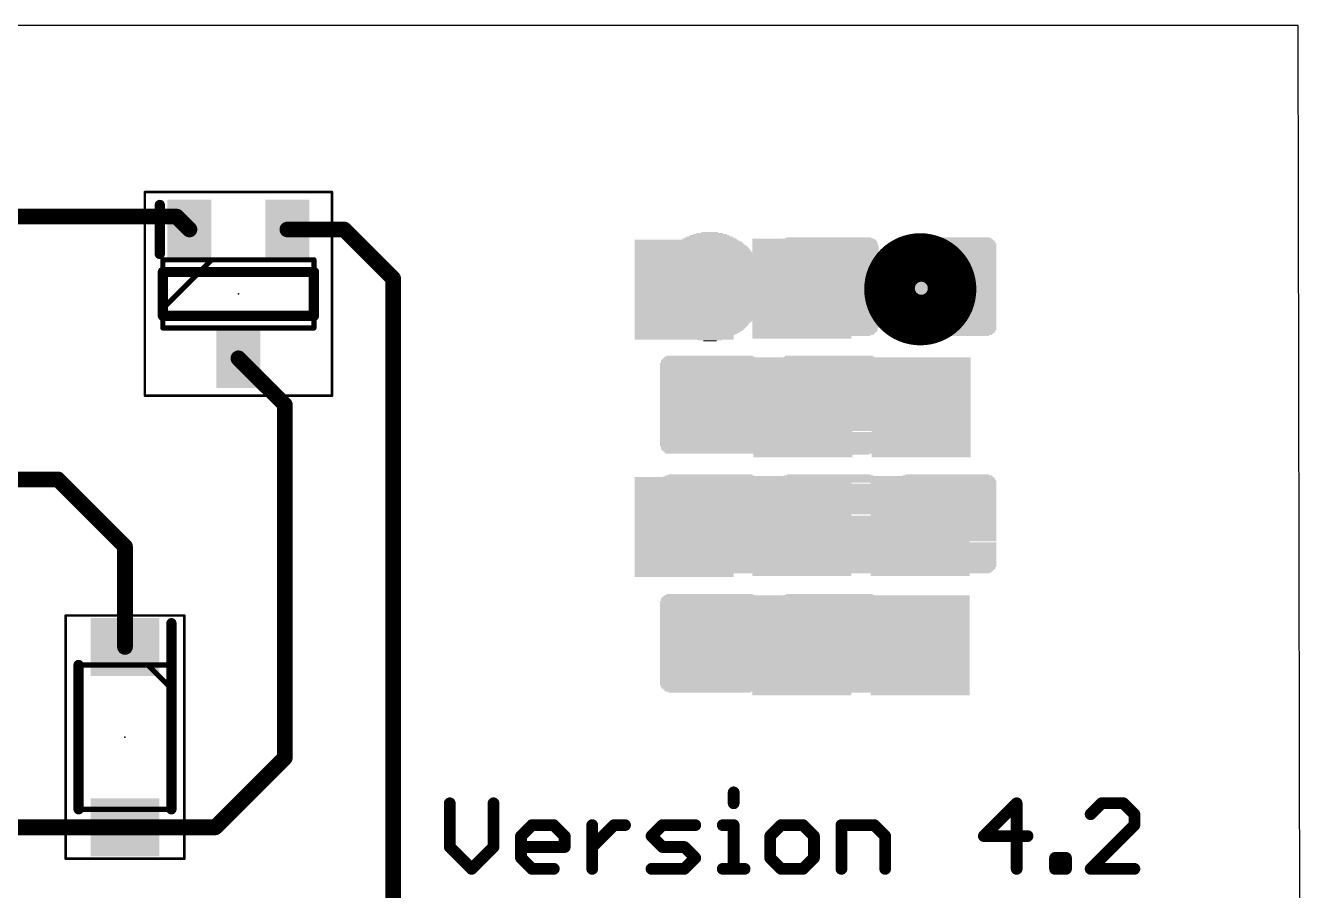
# Model space of a CAD drawing. Extents: x 0 to 100, y -7 to 67.
# Drawn here: x 75.57 to 100.38, y 49.93 to 66.71 of the extents above; entities that cross this region are included whole.
import ezdxf

# ---------------------------------------------------------------- set-up
doc = ezdxf.new("R2010")
doc.units = 0
for name, color, linetype in [('1', 12, 'CONTINUOUS'), ('16', 132, 'CONTINUOUS'), ('20', 31, 'CONTINUOUS'), ('21', 253, 'CONTINUOUS'), ('23', 53, 'CONTINUOUS'), ('25', 253, 'CONTINUOUS'), ('29', 253, 'CONTINUOUS'), ('51', 253, 'CONTINUOUS')]:
    doc.layers.add(name, color=color, linetype=linetype)

# ---------------------------------------------------------------- blocks, each defined once
blk = doc.blocks.new('RECT')
blk.add_solid([(-0.5, -0.5), (0.5, -0.5), (-0.5, 0.5), (0.5, 0.5)])

msp = doc.modelspace()

# ---------------------------------------------------------------- linework, layer by layer
at = {"layer": '1', "const_width": 0.3048}
for points in [[(40.6, 63), (78.5, 63)], [(78.5, 63), (78.75, 62.75)], [(81.75, 62.75), (80.65, 62.75)], [(82.7, 61.8), (81.75, 62.75)], [(82.7, 58.1), (82.7, 61.8)], [(80.6, 59.35), (79.7, 60.25)], [(80.6, 52.5), (80.6, 59.35)], [(65.7, 57.9), (76.2, 57.9)], [(76.2, 57.9), (77.5, 56.6)], [(82.7, 57.8), (82.7, 58.1)], [(82.7, 46.65), (82.7, 57.8)], [(77.5, 56.6), (77.5, 54.65)], [(79.25, 51.15), (80.6, 52.5)], [(73.55, 51.15), (77.5, 51.15)], [(77.5, 51.15), (79.25, 51.15)]]:
    msp.add_lwpolyline(points, dxfattribs=at)
at = {"layer": '1', "const_width": 0.1524}
for points in [[(78.5539, 63.0539, 1), (78.4461, 62.9461)], [(78.5, 62.9238, 1), (78.5, 63.0762)], [(78.6961, 62.6961, 1), (78.8039, 62.8039)], [(80.65, 62.8262, 1), (80.65, 62.6738)], [(81.8039, 62.8039, 1), (81.6961, 62.6961)], [(81.75, 62.6738, 1), (81.75, 62.8262)], [(82.7762, 61.8, 1), (82.6238, 61.8)], [(82.6461, 61.7461, 1), (82.7539, 61.8539)], [(79.7539, 60.3039, 1), (79.6461, 60.1961)], [(80.6762, 59.35, 1), (80.5238, 59.35)], [(80.5461, 59.2961, 1), (80.6539, 59.4039)], [(76.2539, 57.9539, 1), (76.1461, 57.8461)], [(76.2, 57.8238, 1), (76.2, 57.9762)], [(82.7762, 58.1, 1), (82.6238, 58.1)], [(82.6238, 58.1, 1), (82.7762, 58.1)], [(82.7762, 57.8, 1), (82.6238, 57.8)], [(82.6238, 57.8, 1), (82.7762, 57.8)], [(77.5762, 56.6, 1), (77.4238, 56.6)], [(77.4461, 56.5461, 1), (77.5539, 56.6539)], [(77.4238, 54.65, 1), (77.5762, 54.65)], [(80.6539, 52.4461, 1), (80.5461, 52.5539)], [(80.5238, 52.5, 1), (80.6762, 52.5)], [(77.5, 51.2262, 1), (77.5, 51.0738)], [(77.5, 51.0738, 1), (77.5, 51.2262)], [(79.1961, 51.2039, 1), (79.3039, 51.0961)], [(79.25, 51.0738, 1), (79.25, 51.2262)]]:
    msp.add_lwpolyline(points, format="xyb", dxfattribs=at)
at = {"layer": '16', "const_width": 0.5}
for points in [[(92.9253, 60.7519, 1), (92.9253, 62.4272, 1), (92.9253, 60.7519)], [(92.9453, 61.2338, 1), (92.9453, 61.9853, 1), (92.9453, 61.2338)], [(92.9453, 61.5663, 1), (92.9453, 61.6928, 1), (92.9453, 61.5663)]]:
    msp.add_lwpolyline(points, format="xyb", dxfattribs=at)
at = {"layer": '20'}
for p, q in [((100.2561, 66.706), (0.0561, 66.706)), ((100.3761, 0.006), (100.2561, 66.706))]:
    msp.add_line(p, q, dxfattribs=at)
at = {"layer": '21', "const_width": 0.2}
for points in [[(78.175, 63.225), (78.175, 62.275)], [(78.235, 61.925), (78.235, 61.075)], [(81.165, 61.925), (78.235, 61.925)], [(81.165, 61.075), (81.165, 61.925)], [(78.235, 61.075), (81.165, 61.075)], [(78.4, 55.11), (78.4, 51.5)], [(76.6, 54.3), (76.6, 51.5)]]:
    msp.add_lwpolyline(points, dxfattribs=at)
at = {"layer": '21', "const_width": 0.1}
for points in [[(78.225, 63.225, 1), (78.125, 63.225)], [(78.125, 62.275, 1), (78.225, 62.275)], [(78.285, 61.925, 1), (78.185, 61.925)], [(78.235, 61.975, 1), (78.235, 61.875)], [(81.215, 61.925, 1), (81.115, 61.925)], [(81.165, 61.875, 1), (81.165, 61.975)], [(78.235, 61.125, 1), (78.235, 61.025)], [(78.185, 61.075, 1), (78.285, 61.075)], [(81.115, 61.075, 1), (81.215, 61.075)], [(81.165, 61.025, 1), (81.165, 61.125)], [(78.45, 55.11, 1), (78.35, 55.11)], [(76.65, 54.3, 1), (76.55, 54.3)], [(76.55, 51.5, 1), (76.65, 51.5)], [(78.35, 51.5, 1), (78.45, 51.5)]]:
    msp.add_lwpolyline(points, format="xyb", dxfattribs=at)
at = {"layer": '23'}
for p in [(79.7, 61.5), (77.5, 52.9)]:
    msp.add_point(p, dxfattribs=at)
at = {"layer": '25', "const_width": 0.1143}
for points in [[(89.3631, 51.8291, 1), (89.2488, 51.8291)], [(83.8565, 51.617, 1), (83.7422, 51.617)], [(84.7048, 51.617, 1), (84.5905, 51.617)], [(89.2488, 51.617, 1), (89.3631, 51.617)], [(94.8516, 51.617, 1), (94.7373, 51.617)], [(94.8348, 51.5766, 1), (94.754, 51.6574)], [(96.442, 51.6742, 1), (96.442, 51.5599)], [(96.4825, 51.5766, 1), (96.4016, 51.6574)], [(96.9066, 51.6574, 1), (96.8258, 51.5766)], [(96.8662, 51.5599, 1), (96.8662, 51.6742)], [(96.1895, 51.4453, 1), (96.2704, 51.3645)], [(97.1354, 51.4049, 1), (97.0211, 51.4049)], [(97.0379, 51.3645, 1), (97.1187, 51.4453)], [(85.3926, 51.25, 1), (85.3926, 51.1357)], [(85.433, 51.1524, 1), (85.3522, 51.2333)], [(85.8572, 51.2333, 1), (85.7764, 51.1524)], [(85.8168, 51.1357, 1), (85.8168, 51.25)], [(86.6189, 51.1928, 1), (86.5046, 51.1928)], [(86.9859, 51.25, 1), (86.9859, 51.1357)], [(87.0263, 51.1524, 1), (86.9455, 51.2333)], [(87.198, 51.1357, 1), (87.198, 51.25)], [(87.9248, 51.25, 1), (87.9248, 51.1357)], [(87.9652, 51.1524, 1), (87.8844, 51.2333)], [(88.561, 51.1357, 1), (88.561, 51.25)], [(89.0939, 51.25, 1), (89.0939, 51.1357)], [(89.3631, 51.1928, 1), (89.2488, 51.1928)], [(89.306, 51.1357, 1), (89.306, 51.25)], [(90.2267, 51.25, 1), (90.2267, 51.1357)], [(90.2672, 51.1524, 1), (90.1863, 51.2333)], [(90.6913, 51.2333, 1), (90.6105, 51.1524)], [(90.6509, 51.1357, 1), (90.6509, 51.25)], [(91.3958, 51.25, 1), (91.3958, 51.1357)], [(91.453, 51.1928, 1), (91.3387, 51.1928)], [(92.0725, 51.2333, 1), (91.9917, 51.1524)], [(92.0321, 51.1357, 1), (92.0321, 51.25)], [(97.0211, 51.1928, 1), (97.1354, 51.1928)], [(97.1187, 51.1524, 1), (97.0379, 51.2333)], [(83.8398, 50.8091, 1), (83.7589, 50.7283)], [(84.6881, 50.7283, 1), (84.6073, 50.8091)], [(85.1401, 51.0212, 1), (85.2209, 50.9404)], [(85.1805, 50.8258, 1), (85.1805, 50.7115)], [(85.2377, 50.9808, 1), (85.1234, 50.9808)], [(86.086, 50.9808, 1), (85.9717, 50.9808)], [(85.9885, 50.9404, 1), (86.0693, 51.0212)], [(86.0289, 50.7115, 1), (86.0289, 50.8258)], [(86.5213, 50.8091, 1), (86.6021, 50.7283)], [(87.7531, 51.0212, 1), (87.6723, 50.9404)], [(87.6723, 51.0212, 1), (87.7531, 50.9404)], [(87.9248, 50.8258, 1), (87.9248, 50.7115)], [(87.8844, 50.7283, 1), (87.9652, 50.8091)], [(88.3894, 50.8091, 1), (88.3085, 50.7283)], [(88.3489, 50.7115, 1), (88.3489, 50.8258)], [(90.0718, 50.9808, 1), (89.9575, 50.9808)], [(89.9742, 51.0212, 1), (90.0551, 50.9404)], [(90.9201, 50.9808, 1), (90.8058, 50.9808)], [(90.8226, 50.9404, 1), (90.9034, 51.0212)], [(92.3013, 50.9808, 1), (92.187, 50.9808)], [(92.2038, 50.9404, 1), (92.2846, 51.0212)], [(94.1582, 51.0379, 1), (94.1582, 50.9236)], [(94.1178, 51.0212, 1), (94.1986, 50.9404)], [(95.0065, 50.9236, 1), (95.0065, 51.0379)], [(83.7422, 50.7687, 1), (83.8565, 50.7687)], [(84.5905, 50.7687, 1), (84.7048, 50.7687)], [(85.2209, 50.597, 1), (85.1401, 50.5162)], [(85.1234, 50.5566, 1), (85.2377, 50.5566)], [(85.9717, 50.7687, 1), (86.086, 50.7687)], [(88.6014, 50.5162, 1), (88.5206, 50.597)], [(88.5206, 50.5162, 1), (88.6014, 50.597)], [(90.0551, 50.597, 1), (89.9742, 50.5162)], [(89.9575, 50.5566, 1), (90.0718, 50.5566)], [(90.8058, 50.5566, 1), (90.9201, 50.5566)], [(90.9034, 50.5162, 1), (90.8226, 50.597)], [(95.5965, 50.5566, 1), (95.4822, 50.5566)], [(95.5394, 50.6138, 1), (95.5394, 50.4995)], [(95.8086, 50.5566, 1), (95.6943, 50.5566)], [(95.7515, 50.4995, 1), (95.7515, 50.6138)], [(84.1831, 50.3849, 1), (84.2639, 50.3041)], [(84.1831, 50.3041, 1), (84.2639, 50.3849)], [(85.3926, 50.4017, 1), (85.3926, 50.2874)], [(85.3522, 50.3041, 1), (85.433, 50.3849)], [(85.8168, 50.2874, 1), (85.8168, 50.4017)], [(86.5046, 50.3445, 1), (86.6189, 50.3445)], [(87.7127, 50.4017, 1), (87.7127, 50.2874)], [(88.3085, 50.3849, 1), (88.3894, 50.3041)], [(88.3489, 50.2874, 1), (88.3489, 50.4017)], [(89.0939, 50.4017, 1), (89.0939, 50.2874)], [(89.2488, 50.3445, 1), (89.3631, 50.3445)], [(89.518, 50.2874, 1), (89.518, 50.4017)], [(90.2267, 50.4017, 1), (90.2267, 50.2874)], [(90.1863, 50.3041, 1), (90.2672, 50.3849)], [(90.6105, 50.3849, 1), (90.6913, 50.3041)], [(90.6509, 50.2874, 1), (90.6509, 50.4017)], [(91.3387, 50.3445, 1), (91.453, 50.3445)], [(92.187, 50.3445, 1), (92.3013, 50.3445)], [(94.7373, 50.3445, 1), (94.8516, 50.3445)], [(95.5394, 50.4017, 1), (95.5394, 50.2874)], [(95.4822, 50.3445, 1), (95.5965, 50.3445)], [(95.6943, 50.3445, 1), (95.8086, 50.3445)], [(95.7515, 50.2874, 1), (95.7515, 50.4017)], [(96.1895, 50.3849, 1), (96.2704, 50.3041)], [(96.23, 50.4017, 1), (96.23, 50.2874)], [(97.0783, 50.2874, 1), (97.0783, 50.4017)]]:
    msp.add_lwpolyline(points, format="xyb", dxfattribs=at)
at = {"layer": '25', "const_width": 0.2286}
for points in [[(89.306, 51.8291), (89.306, 51.617)], [(83.7994, 51.617), (83.7994, 50.7687)], [(84.6477, 50.7687), (84.6477, 51.617)], [(94.7944, 51.617), (94.1582, 50.9808)], [(94.7944, 50.3445), (94.7944, 51.617)], [(96.442, 51.617), (96.23, 51.4049)], [(96.8662, 51.617), (96.442, 51.617)], [(97.0783, 51.4049), (96.8662, 51.617)], [(97.0783, 51.1928), (97.0783, 51.4049)], [(85.1805, 50.9808), (85.3926, 51.1928)], [(85.3926, 51.1928), (85.8168, 51.1928)], [(85.8168, 51.1928), (86.0289, 50.9808)], [(86.5617, 50.3445), (86.5617, 51.1928)], [(86.5617, 50.7687), (86.9859, 51.1928)], [(86.9859, 51.1928), (87.198, 51.1928)], [(87.7127, 50.9808), (87.9248, 51.1928)], [(87.9248, 51.1928), (88.561, 51.1928)], [(89.0939, 51.1928), (89.306, 51.1928)], [(89.306, 51.1928), (89.306, 50.3445)], [(90.2267, 51.1928), (90.0147, 50.9808)], [(90.6509, 51.1928), (90.2267, 51.1928)], [(90.863, 50.9808), (90.6509, 51.1928)], [(91.3958, 50.3445), (91.3958, 51.1928)], [(91.3958, 51.1928), (92.0321, 51.1928)], [(92.0321, 51.1928), (92.2442, 50.9808)], [(96.23, 50.3445), (97.0783, 51.1928)], [(83.7994, 50.7687), (84.2235, 50.3445)], [(84.2235, 50.3445), (84.6477, 50.7687)], [(85.1805, 50.5566), (85.1805, 50.9808)], [(86.0289, 50.7687), (85.1805, 50.7687)], [(86.0289, 50.9808), (86.0289, 50.7687)], [(87.9248, 50.7687), (87.7127, 50.9808)], [(88.3489, 50.7687), (87.9248, 50.7687)], [(88.561, 50.5566), (88.3489, 50.7687)], [(90.0147, 50.9808), (90.0147, 50.5566)], [(90.863, 50.5566), (90.863, 50.9808)], [(92.2442, 50.9808), (92.2442, 50.3445)], [(94.1582, 50.9808), (95.0065, 50.9808)], [(85.3926, 50.3445), (85.1805, 50.5566)], [(88.3489, 50.3445), (88.561, 50.5566)], [(90.0147, 50.5566), (90.2267, 50.3445)], [(90.6509, 50.3445), (90.863, 50.5566)], [(95.5394, 50.3445), (95.5394, 50.5566)], [(95.5394, 50.5566), (95.7515, 50.5566)], [(95.7515, 50.5566), (95.7515, 50.3445)], [(85.8168, 50.3445), (85.3926, 50.3445)], [(87.7127, 50.3445), (88.3489, 50.3445)], [(89.0939, 50.3445), (89.518, 50.3445)], [(90.2267, 50.3445), (90.6509, 50.3445)], [(95.7515, 50.3445), (95.5394, 50.3445)], [(97.0783, 50.3445), (96.23, 50.3445)]]:
    msp.add_lwpolyline(points, dxfattribs=at)
at = {"layer": '51'}
for points, const_width in [([(77.885, 63.475), (77.885, 59.525)], 0.05), ([(81.515, 63.475), (77.885, 63.475)], 0.05), ([(81.515, 59.525), (81.515, 63.475)], 0.05), ([(78.235, 62.162), (78.235, 60.838)], 0.1), ([(81.165, 62.162), (78.235, 62.162)], 0.1), ([(79.185, 62.162), (78.235, 61.212)], 0.1), ([(81.165, 60.838), (81.165, 62.162)], 0.1), ([(78.235, 60.838), (81.165, 60.838)], 0.1), ([(77.885, 59.525), (81.515, 59.525)], 0.05), ([(76.35, 50.54), (76.35, 55.26)], 0.05), ([(76.35, 55.26), (78.65, 55.26)], 0.05), ([(78.65, 55.26), (78.65, 50.54)], 0.05), ([(76.6, 51.5), (76.6, 54.3)], 0.1), ([(76.6, 54.3), (78.4, 54.3)], 0.1), ([(77.94, 54.3), (78.4, 53.84)], 0.1), ([(78.4, 54.3), (78.4, 51.5)], 0.1), ([(78.4, 51.5), (76.6, 51.5)], 0.1), ([(78.65, 50.54), (76.35, 50.54)], 0.05)]:
    msp.add_lwpolyline(points, dxfattribs=dict(at, const_width=const_width))
for points, const_width in [([(77.8975, 63.475, 1), (77.8725, 63.475)], 0.025), ([(77.885, 63.4875, 1), (77.885, 63.4625)], 0.025), ([(81.5275, 63.475, 1), (81.5025, 63.475)], 0.025), ([(81.515, 63.4625, 1), (81.515, 63.4875)], 0.025), ([(78.26, 62.162, 1), (78.21, 62.162)], 0.05), ([(78.235, 62.187, 1), (78.235, 62.137)], 0.05), ([(79.2027, 62.1443, 1), (79.1673, 62.1797)], 0.05), ([(81.19, 62.162, 1), (81.14, 62.162)], 0.05), ([(81.165, 62.137, 1), (81.165, 62.187)], 0.05), ([(78.2173, 61.2297, 1), (78.2527, 61.1943)], 0.05), ([(78.235, 60.863, 1), (78.235, 60.813)], 0.05), ([(78.21, 60.838, 1), (78.26, 60.838)], 0.05), ([(81.14, 60.838, 1), (81.19, 60.838)], 0.05), ([(81.165, 60.813, 1), (81.165, 60.863)], 0.05), ([(77.885, 59.5375, 1), (77.885, 59.5125)], 0.025), ([(77.8725, 59.525, 1), (77.8975, 59.525)], 0.025), ([(81.5025, 59.525, 1), (81.5275, 59.525)], 0.025), ([(81.515, 59.5125, 1), (81.515, 59.5375)], 0.025), ([(76.3625, 55.26, 1), (76.3375, 55.26)], 0.025), ([(76.35, 55.2725, 1), (76.35, 55.2475)], 0.025), ([(78.6625, 55.26, 1), (78.6375, 55.26)], 0.025), ([(78.65, 55.2475, 1), (78.65, 55.2725)], 0.025), ([(76.625, 54.3, 1), (76.575, 54.3)], 0.05), ([(76.6, 54.325, 1), (76.6, 54.275)], 0.05), ([(77.9577, 54.3177, 1), (77.9223, 54.2823)], 0.05), ([(78.425, 54.3, 1), (78.375, 54.3)], 0.05), ([(78.4, 54.275, 1), (78.4, 54.325)], 0.05), ([(78.3823, 53.8223, 1), (78.4177, 53.8577)], 0.05), ([(76.6, 51.525, 1), (76.6, 51.475)], 0.05), ([(76.575, 51.5, 1), (76.625, 51.5)], 0.05), ([(78.375, 51.5, 1), (78.425, 51.5)], 0.05), ([(78.4, 51.475, 1), (78.4, 51.525)], 0.05), ([(76.35, 50.5525, 1), (76.35, 50.5275)], 0.025), ([(76.3375, 50.54, 1), (76.3625, 50.54)], 0.025), ([(78.6375, 50.54, 1), (78.6625, 50.54)], 0.025), ([(78.65, 50.5275, 1), (78.65, 50.5525)], 0.025)]:
    msp.add_lwpolyline(points, format="xyb", dxfattribs=dict(at, const_width=const_width))

# ---------------------------------------------------------------- block references
at = {"layer": '1', "xscale": 0.95, "yscale": 0.65, "rotation": 270}
for p in [(78.75, 62.75), (80.65, 62.75), (79.7, 60.25)]:
    msp.add_blockref('RECT', p, dxfattribs=at)
at = {"layer": '1', "xscale": 1.13, "yscale": 0.92}
for p in [(77.5, 54.65), (77.5, 51.15)]:
    msp.add_blockref('RECT', p, dxfattribs=at)
at = {"layer": '16', "xscale": 1.92, "yscale": 1.94}
for p in [(88.3453, 61.5795), (90.6253, 61.5995), (90.6453, 59.2995), (92.9453, 59.2995), (88.3453, 56.9795), (90.6253, 56.9995), (92.9253, 56.9995), (90.6253, 54.6795), (92.9253, 54.6795)]:
    msp.add_blockref('RECT', p, dxfattribs=at)
at = {"layer": '21', "yscale": 0.02}
for p, xscale in [((88.8487, 62.51), 1.22), ((88.8387, 62.53), 1.16), ((88.8387, 62.55), 1.08), ((88.8387, 62.57), 1.04), ((88.8387, 62.59), 0.96), ((88.8387, 62.61), 0.88), ((88.8387, 62.63), 0.76), ((88.8487, 62.65), 0.66), ((88.8387, 62.67), 0.52), ((88.8387, 62.69), 0.32), ((91.1487, 62.51), 1.86), ((91.1587, 62.53), 1.84), ((91.1587, 62.55), 1.8), ((91.1487, 62.57), 1.74), ((91.1487, 62.59), 1.66), ((93.4487, 62.51), 1.86), ((93.4387, 62.55), 1.8), ((93.4487, 62.53), 1.82), ((93.4487, 62.57), 1.74), ((93.4487, 62.59), 1.66), ((88.8387, 62.27), 1.72), ((88.8487, 62.25), 1.74), ((88.8387, 62.29), 1.68), ((88.8387, 62.31), 1.64), ((88.8387, 62.33), 1.6), ((88.8487, 62.35), 1.58), ((88.8487, 62.37), 1.54), ((88.8487, 62.39), 1.5), ((88.8487, 62.41), 1.46), ((88.8487, 62.43), 1.42), ((88.8387, 62.45), 1.36), ((88.8387, 62.47), 1.32), ((88.8387, 62.49), 1.28), ((91.1487, 62.47), 1.9), ((91.1487, 62.45), 1.9), ((91.1587, 62.43), 1.92), ((91.1587, 62.41), 1.92), ((91.1587, 62.39), 1.92), ((91.1587, 62.37), 1.92), ((91.1587, 62.35), 1.92), ((91.1587, 62.33), 1.92), ((91.1587, 62.31), 1.92), ((91.1587, 62.29), 1.92), ((91.1587, 62.27), 1.92), ((91.1587, 62.25), 1.92), ((91.1587, 62.49), 1.88), ((93.4387, 62.41), 1.92), ((93.4387, 62.39), 1.92), ((93.4387, 62.37), 1.92), ((93.4387, 62.35), 1.92), ((93.4387, 62.33), 1.92), ((93.4387, 62.31), 1.92), ((93.4387, 62.29), 1.92), ((93.4387, 62.27), 1.92), ((93.4387, 62.25), 1.92), ((93.4387, 62.49), 1.88), ((93.4487, 62.47), 1.9), ((93.4487, 62.45), 1.9), ((93.4487, 62.43), 1.9), ((88.8387, 62.01), 2), ((88.8387, 62.05), 1.96), ((88.8387, 62.03), 1.96), ((88.8387, 62.09), 1.92), ((88.8487, 62.07), 1.94), ((88.8387, 62.13), 1.88), ((88.8487, 62.11), 1.9), ((88.8387, 62.17), 1.84), ((88.8487, 62.15), 1.86), ((88.8387, 62.21), 1.8), ((88.8387, 62.19), 1.8), ((88.8387, 62.23), 1.76), ((91.1587, 62.23), 1.92), ((91.1587, 62.21), 1.92), ((91.1587, 62.19), 1.92), ((91.1587, 62.17), 1.92), ((91.1587, 62.15), 1.92), ((91.1587, 62.13), 1.92), ((91.1587, 62.11), 1.92), ((91.1587, 62.09), 1.92), ((91.1587, 62.07), 1.92), ((91.1587, 62.05), 1.92), ((91.1587, 62.03), 1.92), ((91.1587, 62.01), 1.92), ((93.4387, 62.23), 1.92), ((93.4387, 62.21), 1.92), ((93.4387, 62.19), 1.92), ((93.4387, 62.17), 1.92), ((93.4387, 62.15), 1.92), ((93.4387, 62.13), 1.92), ((93.4387, 62.11), 1.92), ((93.4387, 62.09), 1.92), ((93.4387, 62.07), 1.92), ((93.4387, 62.05), 1.92), ((93.4387, 62.03), 1.92), ((93.4387, 62.01), 1.92), ((88.8387, 61.77), 2.12), ((88.8387, 61.87), 2.08), ((88.8387, 61.85), 2.08), ((88.8387, 61.83), 2.08), ((88.8387, 61.81), 2.08), ((88.8487, 61.79), 2.1), ((88.8387, 61.95), 2.04), ((88.8387, 61.93), 2.04), ((88.8387, 61.91), 2.04), ((88.8487, 61.89), 2.06), ((88.8387, 61.99), 2), ((88.8387, 61.97), 2), ((91.1587, 61.99), 1.92), ((91.1587, 61.97), 1.92), ((91.1587, 61.95), 1.92), ((91.1587, 61.93), 1.92), ((91.1587, 61.91), 1.92), ((91.1587, 61.89), 1.92), ((91.1587, 61.87), 1.92), ((91.1587, 61.85), 1.92), ((91.1587, 61.83), 1.92), ((91.1587, 61.81), 1.92), ((91.1587, 61.79), 1.92), ((91.1587, 61.77), 1.92), ((93.4387, 61.99), 1.92), ((93.4387, 61.97), 1.92), ((93.4387, 61.95), 1.92), ((93.4387, 61.93), 1.92), ((93.4387, 61.91), 1.92), ((93.4387, 61.89), 1.92), ((93.4387, 61.87), 1.92), ((93.4387, 61.85), 1.92), ((93.4387, 61.83), 1.92), ((93.4387, 61.81), 1.92), ((93.4387, 61.79), 1.92), ((93.4387, 61.77), 1.92), ((88.8387, 61.75), 2.12), ((88.8387, 61.73), 2.12), ((88.8387, 61.71), 2.12), ((88.8387, 61.69), 2.12), ((88.8387, 61.67), 2.12), ((88.8387, 61.65), 2.12), ((88.8387, 61.63), 2.12), ((88.8387, 61.61), 2.12), ((88.8387, 61.59), 2.12), ((88.8387, 61.57), 2.12), ((88.8387, 61.55), 2.12), ((88.8387, 61.53), 2.12), ((88.8387, 61.51), 2.12), ((91.1587, 61.75), 1.92), ((91.1587, 61.73), 1.92), ((91.1587, 61.71), 1.92), ((91.1587, 61.69), 1.92), ((91.1587, 61.67), 1.92), ((91.1587, 61.65), 1.92), ((91.1587, 61.63), 1.92), ((91.1587, 61.61), 1.92), ((91.1587, 61.59), 1.92), ((91.1587, 61.57), 1.92), ((91.1587, 61.55), 1.92), ((91.1587, 61.53), 1.92), ((91.1587, 61.51), 1.92), ((93.4387, 61.75), 1.92), ((93.4387, 61.73), 1.92), ((93.4387, 61.71), 1.92), ((93.4387, 61.69), 1.92), ((93.4387, 61.67), 1.92), ((93.4387, 61.65), 1.92), ((93.4387, 61.63), 1.92), ((93.4387, 61.61), 1.92), ((93.4387, 61.59), 1.92), ((93.4387, 61.57), 1.92), ((93.4387, 61.55), 1.92), ((93.4387, 61.53), 1.92), ((93.4387, 61.51), 1.92), ((88.8487, 61.49), 2.1), ((88.8387, 61.47), 2.08), ((88.8387, 61.45), 2.08), ((88.8387, 61.43), 2.08), ((88.8387, 61.41), 2.08), ((88.8487, 61.39), 2.06), ((88.8387, 61.37), 2.04), ((88.8387, 61.35), 2.04), ((88.8387, 61.33), 2.04), ((88.8387, 61.31), 2), ((88.8387, 61.29), 2), ((88.8387, 61.27), 2), ((91.1587, 61.49), 1.92), ((91.1587, 61.47), 1.92), ((91.1587, 61.45), 1.92), ((91.1587, 61.43), 1.92), ((91.1587, 61.41), 1.92), ((91.1587, 61.39), 1.92), ((91.1587, 61.37), 1.92), ((91.1587, 61.35), 1.92), ((91.1587, 61.33), 1.92), ((91.1587, 61.31), 1.92), ((91.1587, 61.29), 1.92), ((91.1587, 61.27), 1.92), ((93.4387, 61.49), 1.92), ((93.4387, 61.47), 1.92), ((93.4387, 61.45), 1.92), ((93.4387, 61.43), 1.92), ((93.4387, 61.41), 1.92), ((93.4387, 61.39), 1.92), ((93.4387, 61.37), 1.92), ((93.4387, 61.35), 1.92), ((93.4387, 61.33), 1.92), ((93.4387, 61.31), 1.92), ((93.4387, 61.29), 1.92), ((93.4387, 61.27), 1.92), ((88.8387, 61.25), 1.96), ((88.8387, 61.23), 1.96), ((88.8387, 61.21), 1.92), ((88.8387, 61.19), 1.92), ((88.8487, 61.17), 1.9), ((88.8387, 61.15), 1.88), ((88.8387, 61.13), 1.84), ((88.8387, 61.11), 1.84), ((88.8387, 61.09), 1.8), ((88.8487, 61.07), 1.78), ((88.8387, 61.05), 1.76), ((88.8387, 61.03), 1.72), ((88.8487, 61.01), 1.7), ((91.1587, 61.25), 1.92), ((91.1587, 61.23), 1.92), ((91.1587, 61.21), 1.92), ((91.1587, 61.19), 1.92), ((91.1587, 61.17), 1.92), ((91.1587, 61.15), 1.92), ((91.1587, 61.13), 1.92), ((91.1587, 61.11), 1.92), ((91.1587, 61.09), 1.92), ((91.1587, 61.07), 1.92), ((91.1587, 61.05), 1.92), ((91.1587, 61.03), 1.92), ((91.1587, 61.01), 1.92), ((93.4387, 61.25), 1.92), ((93.4387, 61.23), 1.92), ((93.4387, 61.21), 1.92), ((93.4387, 61.19), 1.92), ((93.4387, 61.17), 1.92), ((93.4387, 61.15), 1.92), ((93.4387, 61.13), 1.92), ((93.4387, 61.11), 1.92), ((93.4387, 61.09), 1.92), ((93.4387, 61.07), 1.92), ((93.4387, 61.05), 1.92), ((93.4387, 61.03), 1.92), ((93.4387, 61.01), 1.92), ((88.8387, 60.99), 1.68), ((88.8387, 60.97), 1.64), ((88.8387, 60.95), 1.6), ((88.8387, 60.93), 1.56), ((88.8387, 60.91), 1.52), ((88.8387, 60.89), 1.48), ((88.8387, 60.87), 1.44), ((88.8387, 60.85), 1.4), ((88.8387, 60.83), 1.36), ((88.8387, 60.81), 1.32), ((88.8487, 60.79), 1.26), ((88.8387, 60.77), 1.2), ((91.1587, 60.99), 1.92), ((91.1587, 60.97), 1.92), ((91.1587, 60.95), 1.92), ((91.1587, 60.93), 1.92), ((91.1587, 60.91), 1.92), ((91.1587, 60.89), 1.92), ((91.1587, 60.87), 1.92), ((91.1587, 60.85), 1.92), ((91.1487, 60.83), 1.9), ((91.1487, 60.81), 1.9), ((91.1587, 60.79), 1.88), ((91.1487, 60.77), 1.86), ((93.4387, 60.99), 1.92), ((93.4387, 60.97), 1.92), ((93.4387, 60.95), 1.92), ((93.4387, 60.93), 1.92), ((93.4387, 60.91), 1.92), ((93.4387, 60.89), 1.92), ((93.4387, 60.87), 1.92), ((93.4487, 60.85), 1.9), ((93.4487, 60.83), 1.9), ((93.4487, 60.81), 1.9), ((93.4387, 60.79), 1.88), ((93.4487, 60.77), 1.86), ((88.8487, 60.75), 1.14), ((88.8387, 60.73), 1.08), ((88.8387, 60.69), 0.92), ((88.8387, 60.67), 0.84), ((88.8487, 60.65), 0.74), ((88.8487, 60.63), 0.62), ((88.8387, 60.61), 0.48), ((88.8487, 60.59), 0.26), ((91.1487, 60.75), 1.82), ((91.1487, 60.73), 1.78), ((91.1487, 60.71), 1.74), ((91.1487, 60.69), 1.62), ((93.4487, 60.75), 1.82), ((93.4487, 60.73), 1.78), ((93.4487, 60.71), 1.74), ((93.4487, 60.69), 1.62), ((88.8387, 60.27), 1.76), ((88.8387, 60.29), 1.68), ((91.1587, 60.27), 1.76), ((91.1487, 60.29), 1.7), ((88.8387, 60.15), 1.92), ((88.8387, 60.13), 1.92), ((88.8387, 60.11), 1.92), ((88.8387, 60.09), 1.92), ((88.8387, 60.07), 1.92), ((88.8387, 60.05), 1.92), ((88.8387, 60.03), 1.92), ((88.8387, 60.21), 1.88), ((88.8387, 60.19), 1.88), ((88.8487, 60.17), 1.9), ((88.8387, 60.23), 1.84), ((88.8387, 60.25), 1.8), ((91.1487, 60.19), 1.9), ((91.1487, 60.17), 1.9), ((91.1487, 60.15), 1.9), ((91.1587, 60.13), 1.92), ((91.1587, 60.11), 1.92), ((91.1587, 60.09), 1.92), ((91.1587, 60.07), 1.92), ((91.1587, 60.05), 1.92), ((91.1587, 60.03), 1.92), ((91.1487, 60.21), 1.86), ((91.1487, 60.25), 1.82), ((91.1587, 60.23), 1.84), ((88.8387, 60.01), 1.92), ((88.8387, 59.99), 1.92), ((88.8387, 59.97), 1.92), ((88.8387, 59.95), 1.92), ((88.8387, 59.93), 1.92), ((88.8387, 59.91), 1.92), ((88.8387, 59.89), 1.92), ((88.8387, 59.87), 1.92), ((88.8387, 59.85), 1.92), ((88.8387, 59.83), 1.92), ((88.8387, 59.81), 1.92), ((88.8387, 59.79), 1.92), ((88.8387, 59.77), 1.92), ((91.1587, 60.01), 1.92), ((91.1587, 59.99), 1.92), ((91.1587, 59.97), 1.92), ((91.1587, 59.95), 1.92), ((91.1587, 59.93), 1.92), ((91.1587, 59.91), 1.92), ((91.1587, 59.89), 1.92), ((91.1587, 59.87), 1.92), ((91.1587, 59.85), 1.92), ((91.1587, 59.83), 1.92), ((91.1587, 59.81), 1.92), ((91.1587, 59.79), 1.92), ((91.1587, 59.77), 1.92), ((88.8387, 59.75), 1.92), ((88.8387, 59.73), 1.92), ((88.8387, 59.71), 1.92), ((88.8387, 59.69), 1.92), ((88.8387, 59.67), 1.92), ((88.8387, 59.65), 1.92), ((88.8387, 59.63), 1.92), ((88.8387, 59.61), 1.92), ((88.8387, 59.59), 1.92), ((88.8387, 59.57), 1.92), ((88.8387, 59.55), 1.92), ((88.8387, 59.53), 1.92), ((91.1587, 59.75), 1.92), ((91.1587, 59.73), 1.92), ((91.1587, 59.71), 1.92), ((91.1587, 59.69), 1.92), ((91.1587, 59.67), 1.92), ((91.1587, 59.65), 1.92), ((91.1587, 59.63), 1.92), ((91.1587, 59.61), 1.92), ((91.1587, 59.59), 1.92), ((91.1587, 59.57), 1.92), ((91.1587, 59.55), 1.92), ((91.1587, 59.53), 1.92), ((88.8387, 59.51), 1.92), ((88.8387, 59.49), 1.92), ((88.8387, 59.47), 1.92), ((88.8387, 59.45), 1.92), ((88.8387, 59.43), 1.92), ((88.8387, 59.41), 1.92), ((88.8387, 59.39), 1.92), ((88.8387, 59.37), 1.92), ((88.8387, 59.35), 1.92), ((88.8387, 59.33), 1.92), ((88.8387, 59.31), 1.92), ((88.8387, 59.29), 1.92), ((91.1587, 59.51), 1.92), ((91.1587, 59.49), 1.92), ((91.1587, 59.47), 1.92), ((91.1587, 59.45), 1.92), ((91.1587, 59.43), 1.92), ((91.1587, 59.41), 1.92), ((91.1587, 59.39), 1.92), ((91.1587, 59.37), 1.92), ((91.1587, 59.35), 1.92), ((91.1587, 59.33), 1.92), ((91.1587, 59.31), 1.92), ((91.1587, 59.29), 1.92), ((88.8387, 59.27), 1.92), ((88.8387, 59.25), 1.92), ((88.8387, 59.23), 1.92), ((88.8387, 59.21), 1.92), ((88.8387, 59.19), 1.92), ((88.8387, 59.17), 1.92), ((88.8387, 59.15), 1.92), ((88.8387, 59.13), 1.92), ((88.8387, 59.11), 1.92), ((88.8387, 59.09), 1.92), ((88.8387, 59.07), 1.92), ((88.8387, 59.05), 1.92), ((88.8387, 59.03), 1.92), ((91.1587, 59.27), 1.92), ((91.1587, 59.25), 1.92), ((91.1587, 59.23), 1.92), ((91.1587, 59.21), 1.92), ((91.1587, 59.19), 1.92), ((91.1587, 59.17), 1.92), ((91.1587, 59.15), 1.92), ((91.1587, 59.13), 1.92), ((91.1587, 59.11), 1.92), ((91.1587, 59.09), 1.92), ((91.1587, 59.07), 1.92), ((91.1587, 59.05), 1.92), ((91.1587, 59.03), 1.92), ((88.8387, 59.01), 1.92), ((88.8387, 58.99), 1.92), ((88.8387, 58.97), 1.92), ((88.8387, 58.95), 1.92), ((88.8387, 58.93), 1.92), ((88.8387, 58.91), 1.92), ((88.8387, 58.89), 1.92), ((88.8387, 58.87), 1.92), ((88.8387, 58.85), 1.92), ((88.8387, 58.83), 1.92), ((88.8387, 58.81), 1.92), ((88.8387, 58.79), 1.92), ((91.1587, 59.01), 1.92), ((91.1587, 58.99), 1.92), ((91.1587, 58.97), 1.92), ((91.1587, 58.95), 1.92), ((91.1587, 58.93), 1.92), ((91.1587, 58.91), 1.92), ((91.1587, 58.89), 1.92), ((91.1587, 58.87), 1.92), ((91.1587, 58.85), 1.92), ((91.1587, 58.81), 1.92), ((91.1587, 58.79), 1.92), ((88.8387, 58.77), 1.92), ((88.8387, 58.75), 1.92), ((88.8387, 58.73), 1.92), ((88.8387, 58.71), 1.92), ((88.8387, 58.69), 1.92), ((88.8387, 58.67), 1.92), ((88.8387, 58.65), 1.92), ((88.8387, 58.63), 1.92), ((88.8387, 58.61), 1.92), ((88.8387, 58.59), 1.92), ((88.8387, 58.57), 1.92), ((88.8387, 58.55), 1.92), ((88.8487, 58.53), 1.9), ((91.1587, 58.77), 1.92), ((91.1587, 58.75), 1.92), ((91.1587, 58.73), 1.92), ((91.1587, 58.71), 1.92), ((91.1587, 58.69), 1.92), ((91.1587, 58.67), 1.92), ((91.1587, 58.65), 1.92), ((91.1587, 58.63), 1.92), ((91.1587, 58.61), 1.92), ((91.1587, 58.59), 1.92), ((91.1587, 58.57), 1.92), ((91.1487, 58.55), 1.9), ((91.1487, 58.53), 1.9), ((88.8387, 58.51), 1.88), ((88.8387, 58.49), 1.88), ((88.8387, 58.47), 1.84), ((88.8387, 58.45), 1.8), ((88.8387, 58.43), 1.76), ((88.8387, 58.41), 1.72), ((91.1487, 58.51), 1.9), ((91.1487, 58.49), 1.86), ((91.1487, 58.47), 1.86), ((91.1487, 58.45), 1.82), ((91.1487, 58.43), 1.78), ((91.1487, 58.41), 1.7), ((91.1587, 58.39), 1.56), ((88.8387, 57.85), 1.92), ((88.8387, 57.83), 1.92), ((88.8387, 57.81), 1.92), ((88.8387, 57.79), 1.92), ((88.8387, 57.89), 1.88), ((88.8387, 57.87), 1.88), ((88.8387, 57.93), 1.84), ((88.8387, 57.91), 1.84), ((88.8387, 57.95), 1.8), ((88.8387, 57.97), 1.72), ((88.8487, 57.99), 1.62), ((91.1487, 57.87), 1.9), ((91.1487, 57.85), 1.9), ((91.1587, 57.81), 1.92), ((91.1587, 57.79), 1.92), ((91.1487, 57.91), 1.86), ((91.1587, 57.89), 1.88), ((91.1487, 57.93), 1.82), ((91.1487, 57.95), 1.78), ((91.1487, 57.97), 1.74), ((91.1487, 57.99), 1.62), ((93.4387, 57.81), 1.92), ((93.4387, 57.79), 1.92), ((93.4387, 57.89), 1.88), ((93.4487, 57.87), 1.9), ((93.4487, 57.85), 1.9), ((93.4487, 57.83), 1.9), ((93.4487, 57.91), 1.86), ((93.4487, 57.93), 1.82), ((93.4487, 57.95), 1.78), ((93.4487, 57.97), 1.74), ((93.4487, 57.99), 1.62), ((88.8387, 57.77), 1.92), ((88.8387, 57.75), 1.92), ((88.8387, 57.73), 1.92), ((88.8387, 57.71), 1.92), ((88.8387, 57.69), 1.92), ((88.8387, 57.67), 1.92), ((88.8387, 57.65), 1.92), ((88.8387, 57.63), 1.92), ((88.8387, 57.61), 1.92), ((88.8387, 57.59), 1.92), ((88.8387, 57.57), 1.92), ((88.8387, 57.55), 1.92), ((91.1587, 57.77), 1.92), ((91.1587, 57.75), 1.92), ((91.1587, 57.73), 1.92), ((91.1587, 57.71), 1.92), ((91.1587, 57.69), 1.92), ((91.1587, 57.67), 1.92), ((91.1587, 57.65), 1.92), ((91.1587, 57.63), 1.92), ((91.1587, 57.61), 1.92), ((91.1587, 57.59), 1.92), ((91.1587, 57.57), 1.92), ((91.1587, 57.55), 1.92), ((93.4387, 57.77), 1.92), ((93.4387, 57.75), 1.92), ((93.4387, 57.73), 1.92), ((93.4387, 57.71), 1.92), ((93.4387, 57.69), 1.92), ((93.4387, 57.67), 1.92), ((93.4387, 57.65), 1.92), ((93.4387, 57.63), 1.92), ((93.4387, 57.61), 1.92), ((93.4387, 57.59), 1.92), ((93.4387, 57.57), 1.92), ((93.4387, 57.55), 1.92), ((88.8387, 57.53), 1.92), ((88.8387, 57.51), 1.92), ((88.8387, 57.49), 1.92), ((88.8387, 57.47), 1.92), ((88.8387, 57.45), 1.92), ((88.8387, 57.43), 1.92), ((88.8387, 57.41), 1.92), ((88.8387, 57.39), 1.92), ((88.8387, 57.37), 1.92), ((88.8387, 57.35), 1.92), ((88.8387, 57.33), 1.92), ((88.8387, 57.31), 1.92), ((88.8387, 57.29), 1.92), ((91.1587, 57.53), 1.92), ((91.1587, 57.51), 1.92), ((91.1587, 57.49), 1.92), ((91.1587, 57.47), 1.92), ((91.1587, 57.45), 1.92), ((91.1587, 57.43), 1.92), ((91.1587, 57.41), 1.92), ((91.1587, 57.39), 1.92), ((91.1587, 57.37), 1.92), ((91.1587, 57.35), 1.92), ((91.1587, 57.33), 1.92), ((91.1587, 57.31), 1.92), ((91.1587, 57.29), 1.92), ((93.4387, 57.53), 1.92), ((93.4387, 57.51), 1.92), ((93.4387, 57.49), 1.92), ((93.4387, 57.47), 1.92), ((93.4387, 57.45), 1.92), ((93.4387, 57.43), 1.92), ((93.4387, 57.41), 1.92), ((93.4387, 57.39), 1.92), ((93.4387, 57.37), 1.92), ((93.4387, 57.35), 1.92), ((93.4387, 57.33), 1.92), ((93.4387, 57.31), 1.92), ((93.4387, 57.29), 1.92), ((88.8387, 57.27), 1.92), ((88.8387, 57.25), 1.92), ((88.8387, 57.23), 1.92), ((88.8387, 57.21), 1.92), ((88.8387, 57.19), 1.92), ((88.8387, 57.17), 1.92), ((88.8387, 57.15), 1.92), ((88.8387, 57.13), 1.92), ((88.8387, 57.11), 1.92), ((88.8387, 57.09), 1.92), ((88.8387, 57.07), 1.92), ((88.8387, 57.05), 1.92), ((91.1587, 57.27), 1.92), ((91.1587, 57.25), 1.92), ((91.1587, 57.23), 1.92), ((91.1587, 57.19), 1.92), ((91.1587, 57.17), 1.92), ((91.1587, 57.15), 1.92), ((91.1587, 57.13), 1.92), ((91.1587, 57.11), 1.92), ((91.1587, 57.09), 1.92), ((91.1587, 57.07), 1.92), ((91.1587, 57.05), 1.92), ((93.4387, 57.27), 1.92), ((93.4387, 57.25), 1.92), ((93.4387, 57.23), 1.92), ((93.4387, 57.21), 1.92), ((93.4387, 57.19), 1.92), ((93.4387, 57.17), 1.92), ((93.4387, 57.15), 1.92), ((93.4387, 57.13), 1.92), ((93.4387, 57.11), 1.92), ((93.4387, 57.09), 1.92), ((93.4387, 57.07), 1.92), ((93.4387, 57.05), 1.92), ((88.8387, 57.03), 1.92), ((88.8387, 57.01), 1.92), ((88.8387, 56.99), 1.92), ((88.8387, 56.97), 1.92), ((88.8387, 56.95), 1.92), ((88.8387, 56.93), 1.92), ((88.8387, 56.91), 1.92), ((88.8387, 56.89), 1.92), ((88.8387, 56.87), 1.92), ((88.8387, 56.85), 1.92), ((88.8387, 56.83), 1.92), ((88.8387, 56.81), 1.92), ((91.1587, 57.03), 1.92), ((91.1587, 57.01), 1.92), ((91.1587, 56.99), 1.92), ((91.1587, 56.97), 1.92), ((91.1587, 56.95), 1.92), ((91.1587, 56.93), 1.92), ((91.1587, 56.91), 1.92), ((91.1587, 56.89), 1.92), ((91.1587, 56.87), 1.92), ((91.1587, 56.85), 1.92), ((91.1587, 56.83), 1.92), ((91.1587, 56.81), 1.92), ((93.4387, 57.03), 1.92), ((93.4387, 57.01), 1.92), ((93.4387, 56.99), 1.92), ((93.4387, 56.97), 1.92), ((93.4387, 56.95), 1.92), ((93.4387, 56.93), 1.92), ((93.4387, 56.91), 1.92), ((93.4387, 56.89), 1.92), ((93.4387, 56.87), 1.92), ((93.4387, 56.85), 1.92), ((93.4387, 56.83), 1.92), ((93.4387, 56.81), 1.92), ((88.8387, 56.79), 1.92), ((88.8387, 56.77), 1.92), ((88.8387, 56.75), 1.92), ((88.8387, 56.73), 1.92), ((88.8387, 56.71), 1.92), ((88.8387, 56.69), 1.92), ((88.8387, 56.67), 1.92), ((88.8387, 56.65), 1.92), ((88.8387, 56.63), 1.92), ((88.8387, 56.61), 1.92), ((88.8387, 56.59), 1.92), ((88.8387, 56.57), 1.92), ((88.8387, 56.55), 1.92), ((91.1587, 56.79), 1.92), ((91.1587, 56.77), 1.92), ((91.1587, 56.75), 1.92), ((91.1587, 56.73), 1.92), ((91.1587, 56.71), 1.92), ((91.1587, 56.69), 1.92), ((91.1587, 56.67), 1.92), ((91.1587, 56.65), 1.92), ((91.1587, 56.63), 1.92), ((91.1587, 56.61), 1.92), ((91.1587, 56.59), 1.92), ((91.1587, 56.57), 1.92), ((91.1587, 56.55), 1.92), ((93.4387, 56.79), 1.92), ((93.4387, 56.77), 1.92), ((93.4387, 56.75), 1.92), ((93.4387, 56.73), 1.92), ((93.4387, 56.71), 1.92), ((93.4387, 56.67), 1.92), ((93.4387, 56.65), 1.92), ((93.4387, 56.63), 1.92), ((93.4387, 56.61), 1.92), ((93.4387, 56.59), 1.92), ((93.4387, 56.57), 1.92), ((93.4387, 56.55), 1.92), ((88.8387, 56.53), 1.92), ((88.8387, 56.51), 1.92), ((88.8387, 56.49), 1.92), ((88.8387, 56.47), 1.92), ((88.8387, 56.45), 1.92), ((88.8387, 56.43), 1.92), ((88.8387, 56.41), 1.92), ((88.8387, 56.39), 1.92), ((88.8387, 56.37), 1.92), ((88.8387, 56.35), 1.92), ((88.8387, 56.33), 1.92), ((88.8387, 56.31), 1.92), ((91.1587, 56.53), 1.92), ((91.1587, 56.51), 1.92), ((91.1587, 56.49), 1.92), ((91.1587, 56.47), 1.92), ((91.1587, 56.45), 1.92), ((91.1587, 56.43), 1.92), ((91.1587, 56.41), 1.92), ((91.1587, 56.39), 1.92), ((91.1587, 56.37), 1.92), ((91.1587, 56.35), 1.92), ((91.1587, 56.33), 1.92), ((91.1587, 56.31), 1.92), ((93.4387, 56.53), 1.92), ((93.4387, 56.51), 1.92), ((93.4387, 56.49), 1.92), ((93.4387, 56.47), 1.92), ((93.4387, 56.45), 1.92), ((93.4387, 56.43), 1.92), ((93.4387, 56.41), 1.92), ((93.4387, 56.39), 1.92), ((93.4387, 56.37), 1.92), ((93.4387, 56.35), 1.92), ((93.4387, 56.33), 1.92), ((93.4387, 56.31), 1.92), ((88.8387, 56.29), 1.92), ((88.8387, 56.27), 1.92), ((88.8387, 56.25), 1.92), ((88.8387, 56.23), 1.92), ((88.8487, 56.21), 1.9), ((88.8387, 56.19), 1.88), ((88.8487, 56.17), 1.86), ((88.8387, 56.15), 1.84), ((88.8387, 56.13), 1.8), ((88.8387, 56.11), 1.76), ((88.8487, 56.09), 1.66), ((91.1587, 56.29), 1.92), ((91.1587, 56.27), 1.92), ((91.1587, 56.25), 1.92), ((91.1487, 56.23), 1.9), ((91.1487, 56.21), 1.9), ((91.1587, 56.19), 1.88), ((91.1487, 56.17), 1.86), ((91.1587, 56.15), 1.84), ((91.1587, 56.13), 1.8), ((91.1487, 56.11), 1.74), ((91.1487, 56.09), 1.66), ((91.3873, 56.0868), 1.92), ((93.4387, 56.29), 1.92), ((93.4387, 56.27), 1.92), ((93.4387, 56.25), 1.92), ((93.4487, 56.23), 1.9), ((93.4487, 56.21), 1.9), ((93.4387, 56.19), 1.88), ((93.4487, 56.17), 1.86), ((93.4387, 56.15), 1.84), ((93.4387, 56.13), 1.8), ((93.4487, 56.11), 1.74), ((93.4487, 56.09), 1.66), ((88.8387, 55.59), 1.88), ((88.8387, 55.57), 1.88), ((88.8387, 55.61), 1.84), ((88.8387, 55.63), 1.8), ((88.8387, 55.65), 1.76), ((88.8387, 55.67), 1.68), ((91.1487, 55.59), 1.86), ((91.1587, 55.57), 1.88), ((91.1587, 55.61), 1.84), ((91.1587, 55.63), 1.8), ((91.1587, 55.65), 1.76), ((91.1587, 55.67), 1.68), ((88.8387, 55.53), 1.92), ((88.8387, 55.51), 1.92), ((88.8387, 55.49), 1.92), ((88.8387, 55.47), 1.92), ((88.8387, 55.45), 1.92), ((88.8387, 55.43), 1.92), ((88.8387, 55.41), 1.92), ((88.8387, 55.39), 1.92), ((88.8387, 55.37), 1.92), ((88.8387, 55.35), 1.92), ((88.8387, 55.33), 1.92), ((88.8387, 55.31), 1.92), ((88.8487, 55.55), 1.9), ((91.1487, 55.55), 1.9), ((91.1487, 55.53), 1.9), ((91.1587, 55.51), 1.92), ((91.1587, 55.49), 1.92), ((91.1587, 55.47), 1.92), ((91.1587, 55.45), 1.92), ((91.1587, 55.43), 1.92), ((91.1587, 55.41), 1.92), ((91.1587, 55.39), 1.92), ((91.1587, 55.37), 1.92), ((91.1587, 55.35), 1.92), ((91.1587, 55.33), 1.92), ((91.1587, 55.31), 1.92), ((88.8387, 55.29), 1.92), ((88.8387, 55.27), 1.92), ((88.8387, 55.25), 1.92), ((88.8387, 55.23), 1.92), ((88.8387, 55.21), 1.92), ((88.8387, 55.19), 1.92), ((88.8387, 55.17), 1.92), ((88.8387, 55.15), 1.92), ((88.8387, 55.13), 1.92), ((88.8387, 55.11), 1.92), ((88.8387, 55.09), 1.92), ((88.8387, 55.07), 1.92), ((91.1587, 55.29), 1.92), ((91.1587, 55.27), 1.92), ((91.1587, 55.25), 1.92), ((91.1587, 55.23), 1.92), ((91.1587, 55.21), 1.92), ((91.1587, 55.19), 1.92), ((91.1587, 55.17), 1.92), ((91.1587, 55.15), 1.92), ((91.1587, 55.13), 1.92), ((91.1587, 55.11), 1.92), ((91.1587, 55.09), 1.92), ((91.1587, 55.07), 1.92), ((88.8387, 55.05), 1.92), ((88.8387, 55.03), 1.92), ((88.8387, 55.01), 1.92), ((88.8387, 54.99), 1.92), ((88.8387, 54.97), 1.92), ((88.8387, 54.95), 1.92), ((88.8387, 54.93), 1.92), ((88.8387, 54.91), 1.92), ((88.8387, 54.89), 1.92), ((88.8387, 54.87), 1.92), ((88.8387, 54.85), 1.92), ((88.8387, 54.83), 1.92), ((88.8387, 54.81), 1.92), ((91.1587, 55.05), 1.92), ((91.1587, 55.03), 1.92), ((91.1587, 55.01), 1.92), ((91.1587, 54.99), 1.92), ((91.1587, 54.97), 1.92), ((91.1587, 54.95), 1.92), ((91.1587, 54.93), 1.92), ((91.1587, 54.91), 1.92), ((91.1587, 54.89), 1.92), ((91.1587, 54.87), 1.92), ((91.1587, 54.85), 1.92), ((91.1587, 54.83), 1.92), ((91.1587, 54.81), 1.92), ((88.8387, 54.79), 1.92), ((88.8387, 54.77), 1.92), ((88.8387, 54.75), 1.92), ((88.8387, 54.73), 1.92), ((88.8387, 54.71), 1.92), ((88.8387, 54.69), 1.92), ((88.8387, 54.67), 1.92), ((88.8387, 54.65), 1.92), ((88.8387, 54.63), 1.92), ((88.8387, 54.61), 1.92), ((88.8387, 54.59), 1.92), ((88.8387, 54.57), 1.92), ((91.1587, 54.79), 1.92), ((91.1587, 54.77), 1.92), ((91.1587, 54.75), 1.92), ((91.1587, 54.73), 1.92), ((91.1587, 54.71), 1.92), ((91.1587, 54.69), 1.92), ((91.1587, 54.67), 1.92), ((91.1587, 54.65), 1.92), ((91.1587, 54.63), 1.92), ((91.1587, 54.61), 1.92), ((91.1587, 54.59), 1.92), ((91.1587, 54.57), 1.92), ((88.8387, 54.55), 1.92), ((88.8387, 54.53), 1.92), ((88.8387, 54.51), 1.92), ((88.8387, 54.49), 1.92), ((88.8387, 54.47), 1.92), ((88.8387, 54.45), 1.92), ((88.8387, 54.43), 1.92), ((88.8387, 54.41), 1.92), ((88.8387, 54.39), 1.92), ((88.8387, 54.37), 1.92), ((88.8387, 54.35), 1.92), ((88.8387, 54.33), 1.92), ((91.1587, 54.55), 1.92), ((91.1587, 54.53), 1.92), ((91.1587, 54.51), 1.92), ((91.1587, 54.49), 1.92), ((91.1587, 54.47), 1.92), ((91.1587, 54.45), 1.92), ((91.1587, 54.43), 1.92), ((91.1587, 54.41), 1.92), ((91.1587, 54.39), 1.92), ((91.1587, 54.37), 1.92), ((91.1587, 54.35), 1.92), ((91.1587, 54.33), 1.92), ((88.8387, 54.31), 1.92), ((88.8387, 54.29), 1.92), ((88.8387, 54.27), 1.92), ((88.8387, 54.25), 1.92), ((88.8387, 54.23), 1.92), ((88.8387, 54.21), 1.92), ((88.8387, 54.19), 1.92), ((88.8387, 54.17), 1.92), ((88.8387, 54.15), 1.92), ((88.8387, 54.13), 1.92), ((88.8387, 54.11), 1.92), ((88.8387, 54.09), 1.92), ((88.8387, 54.07), 1.92), ((91.1587, 54.31), 1.92), ((91.1587, 54.29), 1.92), ((91.1587, 54.27), 1.92), ((91.1587, 54.25), 1.92), ((91.1587, 54.23), 1.92), ((91.1587, 54.21), 1.92), ((91.1587, 54.19), 1.92), ((91.1587, 54.17), 1.92), ((91.1587, 54.15), 1.92), ((91.1587, 54.13), 1.92), ((91.1587, 54.11), 1.92), ((91.1587, 54.09), 1.92), ((91.1587, 54.07), 1.92), ((88.8387, 54.05), 1.92), ((88.8387, 54.03), 1.92), ((88.8387, 54.01), 1.92), ((88.8387, 53.99), 1.92), ((88.8387, 53.97), 1.92), ((88.8387, 53.95), 1.92), ((88.8387, 53.93), 1.92), ((88.8387, 53.91), 1.92), ((88.8387, 53.89), 1.88), ((88.8387, 53.87), 1.88), ((88.8387, 53.85), 1.84), ((88.8487, 53.83), 1.82), ((91.1587, 54.05), 1.92), ((91.1587, 54.03), 1.92), ((91.1587, 54.01), 1.92), ((91.1587, 53.99), 1.92), ((91.1587, 53.97), 1.92), ((91.1587, 53.95), 1.92), ((91.1487, 53.93), 1.9), ((91.1487, 53.91), 1.9), ((91.1487, 53.89), 1.9), ((91.1587, 53.87), 1.88), ((91.1487, 53.85), 1.86), ((91.1487, 53.83), 1.82), ((88.8487, 53.81), 1.78), ((88.8387, 53.79), 1.72), ((88.8387, 53.77), 1.6), ((91.1487, 53.81), 1.78), ((91.1587, 53.79), 1.72), ((91.1587, 53.77), 1.6)]:
    msp.add_blockref('RECT', p, dxfattribs=dict(at, xscale=xscale))
msp.add_blockref('RECT', (88.8387, 60.71), dxfattribs=at)
at = {"layer": '29', "xscale": 1.1532, "yscale": 0.8532, "rotation": 270}
for p in [(78.75, 62.75), (80.65, 62.75), (79.7, 60.25)]:
    msp.add_blockref('RECT', p, dxfattribs=at)
at = {"layer": '29', "xscale": 1.3332, "yscale": 1.1232}
for p in [(77.5, 54.65), (77.5, 51.15)]:
    msp.add_blockref('RECT', p, dxfattribs=at)

doc.saveas('drawing.dxf')
